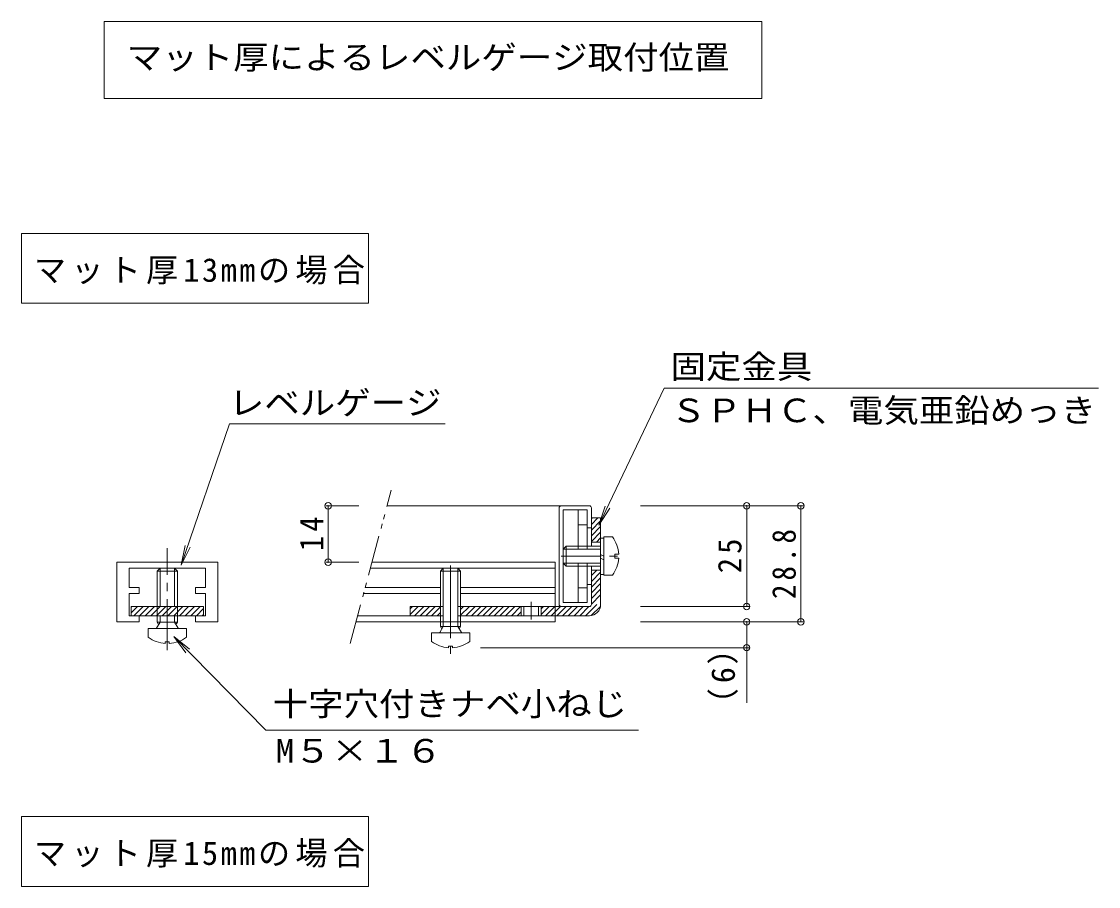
# Model space of a CAD drawing. Units: millimetres, scale not verified. Extents: x -378 to 376, y -271 to 254.
# Drawn here: x 108.5 to 375.9, y 39.4 to 254.1 of the extents above; entities that cross this region are included whole.
import ezdxf
from ezdxf.enums import TextEntityAlignment as Align

# ---------------------------------------------------------------- set-up
doc = ezdxf.new("R2010")
doc.units = ezdxf.units.MM
doc.header["$LTSCALE"] = 2
doc.header["$PDMODE"] = 32
doc.header["$PDSIZE"] = 1.6
for name, pattern in [('CHAIN1', [8, 5, -1, 1, -1]), ('CHAIN2', [12, 9, -1, 1, -1]), ('DASHED2', [3, 2, -1]), ('DOUBLE_CHAIN1', [8.8, 5, -1, 0.6, -0.6, 0.6, -1])]:
    doc.linetypes.add(name, pattern=pattern)
for name, color, linetype, lineweight in [('D-4', 7, 'Continuous', 9), ('D-5', 7, 'Continuous', 9), ('D-7', 7, 'Continuous', 9), ('D-E', 7, 'Continuous', 9)]:
    doc.layers.add(name, color=color, linetype=linetype, lineweight=lineweight)
doc.layers.add('F-5_F-5ﾚｲﾔ', color=2, linetype='Continuous')
doc.styles.add('ＭＳ ゴシック', font='')
doc.styles.get('ＭＳ ゴシック').set_extended_font_data('MS Gothic')

msp = doc.modelspace()

# ---------------------------------------------------------------- linework, layer by layer
at = {"layer": 'D-4'}
for p, q in [((184.045, 133.914), (192.295, 133.914)), ((184.645, 119.914), (184.645, 133.914)), ((289.147, 133.914), (262.194, 133.914)), ((302.61, 133.914), (262.194, 133.914)), ((288.547, 108.914), (288.547, 133.914)), ((302.01, 105.114), (302.01, 133.914)), ((132.215, 119.914), (132.215, 105.114)), ((142.215, 117.714), (142.915, 118.414)), ((147.215, 117.714), (142.215, 117.714)), ((142.215, 108.914), (142.215, 117.714)), ((142.915, 108.914), (142.915, 118.414)), ((147.215, 117.714), (146.515, 118.414)), ((146.515, 108.914), (146.515, 118.414)), ((147.215, 108.914), (147.215, 117.714)), ((154.215, 118.414), (154.215, 113.614)), ((184.045, 119.914), (192.295, 119.914)), ((137.715, 113.614), (135.215, 113.614)), ((137.715, 113.614), (137.715, 112.114)), ((154.215, 113.614), (151.715, 113.614)), ((151.715, 113.614), (151.715, 112.114)), ((135.215, 112.114), (135.215, 106.614)), ((137.715, 112.114), (135.215, 112.114)), ((154.215, 112.114), (151.715, 112.114)), ((154.215, 112.114), (154.215, 106.614)), ((289.147, 108.914), (262.194, 108.914)), ((137.715, 105.114), (132.215, 105.114)), ((137.715, 106.614), (135.215, 106.614)), ((137.715, 106.614), (137.715, 105.114)), ((142.915, 105.014), (142.037, 103.513)), ((142.215, 105.141), (142.215, 106.614)), ((147.215, 105.014), (142.215, 105.014)), ((142.563, 104.411), (142.215, 105.014)), ((142.915, 105.026), (142.915, 106.614)), ((146.515, 105.141), (146.515, 106.614)), ((146.515, 105.014), (147.392, 103.513)), ((146.867, 104.411), (147.215, 105.014)), ((147.215, 105.026), (147.215, 106.614)), ((151.715, 106.614), (151.715, 105.114)), ((154.215, 106.614), (151.715, 106.614)), ((157.215, 105.114), (151.715, 105.114)), ((289.147, 105.114), (262.194, 105.114)), ((302.61, 105.114), (262.194, 105.114)), ((288.547, 85.009), (288.547, 105.114)), ((139.965, 101.276), (139.965, 103.414)), ((149.465, 103.414), (139.965, 103.414)), ((149.465, 101.276), (149.465, 103.414)), ((144.219, 100.131), (145.21, 100.131)), ((144.219, 99.729), (144.219, 100.131)), ((145.21, 99.729), (145.21, 100.131)), ((289.147, 98.692), (222.462, 98.692))]:
    msp.add_line(p, q, dxfattribs=at)
at = {"layer": 'D-4', "color": 2, "linetype": 'CHAIN1'}
for p, q in [((144.715, 119.531), (144.715, 123.411)), ((144.715, 100.758), (144.715, 119.531)), ((144.715, 100.758), (144.715, 98.069))]:
    msp.add_line(p, q, dxfattribs=at)
at = {"layer": 'D-4', "color": 2}
for p, q in [((135.715, 106.614), (135.715, 108.914)), ((135.771, 108.914), (153.715, 108.914))]:
    msp.add_line(p, q, dxfattribs=at)
at = {"layer": 'D-4', "color": 2, "linetype": 'DASHED2'}
for p, q in [((135.715, 107.348), (137.28, 108.914)), ((136.394, 106.614), (138.694, 108.914)), ((137.809, 106.614), (140.109, 108.914)), ((139.223, 106.614), (141.523, 108.914)), ((140.637, 106.614), (142.937, 108.914)), ((142.051, 106.614), (144.351, 108.914)), ((143.465, 106.614), (145.765, 108.914)), ((144.88, 106.614), (147.18, 108.914)), ((146.294, 106.614), (148.594, 108.914)), ((147.708, 106.614), (150.008, 108.914)), ((149.122, 106.614), (151.422, 108.914)), ((150.537, 106.614), (152.837, 108.914)), ((151.951, 106.614), (153.715, 108.377))]:
    msp.add_line(p, q, dxfattribs=at)
at = {"layer": 'D-4', "linetype": 'DASHED2'}
for p, q in [((142.215, 108.914), (142.215, 106.633)), ((147.215, 108.914), (147.215, 106.576)), ((204.985, 106.929), (206.97, 108.914))]:
    msp.add_line(p, q, dxfattribs=at)
at = {"layer": 'D-4', "color": 4}
msp.add_line((154.917, 105.114), (154.715, 105.114), dxfattribs=at)
at = {"layer": 'D-4'}
for points in [[(132.215, 119.914), (157.215, 119.914), (157.215, 105.114)], [(154.215, 118.414), (135.215, 118.414), (135.215, 113.614)]]:
    msp.add_lwpolyline(points, dxfattribs=at)
at = {"layer": 'D-4', "color": 2}
msp.add_lwpolyline([(135.715, 106.614), (153.715, 106.614), (153.715, 108.914)], dxfattribs=at)
for centre, start, end in [((141.865, 103.614), 270, 329.67876), ((147.565, 103.614), 210.32124, 270)]:
    msp.add_arc(centre, 0.2, start, end, dxfattribs=at)
at = {"layer": 'D-4'}
for start, end in [(233.5764, 266.44801), (273.55199, 306.4236)]:
    msp.add_arc((144.715, 107.714), 8, start, end, dxfattribs=at)
for p in [(184.645, 133.914), (288.547, 133.914), (302.01, 133.914), (184.645, 119.914), (288.547, 108.914), (288.547, 105.114), (302.01, 105.114), (288.547, 98.692)]:
    msp.add_point(p, dxfattribs=at)
at = {"layer": 'D-5'}
for p, q in [((268.042, 163.104), (251.855, 129.094)), ((268.042, 163.104), (375.878, 163.104)), ((148.142, 119.191), (160.121, 154.234)), ((160.121, 154.234), (213.731, 154.234)), ((251.855, 129.094), (253.396, 133.851)), ((251.855, 129.094), (254.575, 133.29)), ((148.142, 119.191), (149.128, 124.093)), ((148.142, 119.191), (150.363, 123.67)), ((169.194, 78.254), (146.295, 101.427)), ((146.295, 101.427), (150.244, 98.36)), ((146.295, 101.427), (149.315, 97.442)), ((169.194, 78.254), (261.657, 78.254))]:
    msp.add_line(p, q, dxfattribs=at)
for points in [[(129.038, 254.118), (292.293, 254.118), (292.293, 234.982), (129.038, 234.982)], [(108.523, 201.516), (194.635, 201.516), (194.635, 184.174), (108.523, 184.174)], [(108.523, 56.761), (194.635, 56.761), (194.635, 39.418), (108.523, 39.418)]]:
    msp.add_lwpolyline(points, close=True, dxfattribs=at)
at = {"layer": 'D-7', "color": 4, "linetype": 'DOUBLE_CHAIN1'}
msp.add_line((190.121, 99.701), (200.317, 137.751), dxfattribs=at)
at = {"layer": 'D-7'}
for p, q in [((199.196, 133.914), (249.485, 133.914)), ((241.985, 109.414), (241.985, 133.414)), ((242.985, 132.914), (248.985, 132.914)), ((246.685, 132.914), (246.685, 123.172)), ((248.985, 132.914), (248.985, 123.172)), ((249.985, 133.414), (249.985, 123.922)), ((248.985, 129.187), (246.685, 129.187)), ((248.985, 128.414), (249.985, 128.414)), ((252.285, 130.914), (249.985, 130.914)), ((252.285, 109.414), (252.285, 130.914)), ((249.985, 124.914), (252.258, 124.914)), ((195.135, 118.414), (240.985, 118.414)), ((195.537, 119.914), (240.985, 119.914)), ((240.985, 109.038), (240.985, 119.914)), ((246.685, 119.672), (246.685, 109.914)), ((248.985, 119.672), (248.985, 109.914)), ((249.985, 117.914), (252.258, 117.914)), ((193.849, 113.614), (212.535, 113.614)), ((217.535, 113.614), (240.985, 113.614)), ((246.685, 113.52), (248.985, 113.52)), ((248.985, 114.414), (249.985, 114.414)), ((193.447, 112.114), (212.535, 112.114)), ((217.535, 112.114), (240.985, 112.114)), ((204.985, 108.914), (204.985, 106.614)), ((213.235, 108.914), (204.985, 108.914)), ((233.235, 108.914), (216.835, 108.914)), ((233.235, 108.914), (249.485, 108.914)), ((233.235, 106.614), (233.235, 108.914)), ((236.835, 106.614), (236.835, 108.914)), ((240.985, 105.114), (191.572, 105.114)), ((213.235, 106.614), (191.973, 106.614)), ((233.235, 106.614), (216.835, 106.614)), ((233.235, 106.614), (236.835, 106.614)), ((249.485, 106.614), (236.835, 106.614)), ((240.985, 105.114), (240.985, 106.614))]:
    msp.add_line(p, q, dxfattribs=at)
at = {"layer": 'D-7', "color": 2}
for p, q in [((252.285, 125.85), (253.082, 125.85)), ((255.219, 126.172), (253.082, 126.172)), ((253.082, 116.672), (253.082, 126.172)), ((242.985, 123.172), (243.735, 123.922)), ((242.985, 123.172), (252.285, 123.172)), ((243.735, 123.922), (252.285, 123.922)), ((243.735, 123.922), (243.735, 118.922)), ((252.285, 121.82), (253.055, 121.375)), ((252.285, 120.94), (253.082, 120.48)), ((255.782, 121.922), (255.782, 120.922)), ((256.766, 121.922), (255.782, 121.922)), ((256.766, 120.922), (255.782, 120.922)), ((212.535, 117.714), (213.235, 118.414)), ((212.535, 117.714), (217.535, 117.714)), ((212.535, 113.614), (212.535, 117.714)), ((213.235, 103.977), (213.235, 118.414)), ((217.535, 117.714), (216.835, 118.414)), ((216.835, 103.977), (216.835, 118.414)), ((217.535, 103.977), (217.535, 117.714)), ((242.985, 119.672), (252.285, 119.672)), ((242.985, 119.672), (243.735, 118.922)), ((243.735, 118.922), (252.285, 118.922)), ((252.285, 116.818), (253.082, 116.818)), ((255.219, 116.672), (253.082, 116.672)), ((210.285, 100.24), (210.285, 102.377)), ((219.785, 102.377), (210.285, 102.377)), ((213.235, 103.977), (212.358, 102.476)), ((217.535, 103.977), (212.535, 103.977)), ((212.883, 103.374), (212.536, 103.977)), ((216.835, 103.977), (217.713, 102.476)), ((217.188, 103.374), (217.535, 103.977)), ((219.785, 100.24), (219.785, 102.377)), ((214.54, 99.094), (215.531, 99.094)), ((214.54, 98.692), (214.54, 99.094)), ((215.531, 98.692), (215.531, 99.094))]:
    msp.add_line(p, q, dxfattribs=at)
at = {"layer": 'D-7', "linetype": 'CHAIN1'}
msp.add_line((242.458, 121.414), (258.398, 121.414), dxfattribs=at)
at = {"layer": 'D-7', "color": 3, "linetype": 'CHAIN2'}
for p, q in [((214.985, 119.074), (214.985, 97.124)), ((235.035, 105.65), (235.035, 110.05))]:
    msp.add_line(p, q, dxfattribs=at)
at = {"layer": 'D-7', "color": 3}
for p, q in [((232.535, 106.614), (232.535, 108.914)), ((237.535, 106.614), (237.535, 108.914))]:
    msp.add_line(p, q, dxfattribs=at)
at = {"layer": 'D-7', "color": 4, "linetype": 'DASHED2'}
msp.add_line((240.985, 106.692), (240.985, 108.985), dxfattribs=at)
at = {"layer": 'D-7', "color": 4}
msp.add_line((248.355, 108.914), (243.985, 108.914), dxfattribs=at)
at = {"layer": 'D-7'}
msp.add_lwpolyline([(242.985, 132.914), (242.985, 109.914), (248.985, 109.914)], dxfattribs=at)
at = {"layer": 'D-7', "color": 2}
msp.add_lwpolyline([(212.535, 103.977), (212.535, 112.114), (212.535, 113.614)], dxfattribs=at)
at = {"layer": 'D-7'}
for centre, radius, start, end in [((242.485, 133.414), 0.5, 90, 180), ((249.485, 133.414), 0.5, 0, 90), ((242.485, 109.414), 0.5, 180, 270), ((249.485, 109.414), 2.8, 270, 0), ((249.485, 109.414), 0.5, 270, 0)]:
    msp.add_arc(centre, radius, start, end, dxfattribs=at)
at = {"layer": 'D-7', "color": 2}
for centre, radius, start, end in [((248.782, 121.422), 8, 3.58315, 36.42371), ((248.782, 121.422), 8, 323.57629, 356.41685), ((212.185, 102.577), 0.2, 270, 329.67876), ((217.885, 102.577), 0.2, 210.32124, 270), ((215.035, 106.677), 8, 233.5764, 266.44801), ((215.035, 106.677), 8, 273.55199, 306.4236)]:
    msp.add_arc(centre, radius, start, end, dxfattribs=at)
at = {"layer": 'D-E', "linetype": 'DASHED2'}
for p, q in [((249.985, 129.301), (251.597, 130.914)), ((249.985, 130.715), (250.183, 130.914)), ((249.985, 127.887), (252.285, 130.187)), ((249.985, 126.473), (252.285, 128.773)), ((249.985, 125.059), (252.285, 127.359)), ((251.254, 124.914), (252.285, 125.944)), ((249.985, 116.573), (251.325, 117.914)), ((249.985, 115.159), (252.285, 117.459)), ((249.985, 113.745), (252.285, 116.045)), ((249.985, 112.331), (252.285, 114.631)), ((249.985, 110.916), (252.285, 113.216)), ((248.51, 106.614), (252.285, 110.388)), ((249.985, 109.502), (252.285, 111.802)), ((135.715, 108.762), (135.866, 108.914)), ((153.365, 106.614), (153.715, 106.963)), ((204.985, 108.343), (205.555, 108.914)), ((204.985, 106.929), (206.97, 108.914)), ((206.084, 106.614), (208.384, 108.914)), ((207.498, 106.614), (209.798, 108.914)), ((208.912, 106.614), (211.212, 108.914)), ((210.326, 106.614), (212.535, 108.823)), ((211.741, 106.614), (212.535, 107.408)), ((217.535, 106.751), (219.698, 108.914)), ((217.535, 108.166), (218.283, 108.914)), ((218.812, 106.614), (221.112, 108.914)), ((220.226, 106.614), (222.526, 108.914)), ((221.64, 106.614), (223.94, 108.914)), ((223.054, 106.614), (225.354, 108.914)), ((224.469, 106.614), (226.769, 108.914)), ((225.883, 106.614), (228.183, 108.914)), ((227.297, 106.614), (229.597, 108.914)), ((228.711, 106.614), (231.011, 108.914)), ((230.125, 106.614), (232.425, 108.914)), ((231.54, 106.614), (232.535, 107.609)), ((237.535, 106.953), (239.497, 108.914)), ((237.535, 108.367), (238.082, 108.914)), ((238.611, 106.614), (240.911, 108.914)), ((240.025, 106.614), (242.325, 108.914)), ((241.439, 106.614), (243.739, 108.914)), ((242.853, 106.614), (245.153, 108.914)), ((244.268, 106.614), (246.568, 108.914)), ((245.682, 106.614), (247.982, 108.914)), ((247.096, 106.614), (249.396, 108.914)), ((249.966, 106.655), (252.243, 108.932))]:
    msp.add_line(p, q, dxfattribs=at)
at = {"layer": 'D-E'}
msp.add_line((249.985, 109.414), (249.985, 118.922), dxfattribs=at)

# ---------------------------------------------------------------- texts
at = {"layer": 'D-4', "color": 2, "char_height": 5.865, "attachment_point": 7, "rotation": 90, "style": 'ＭＳ ゴシック'}
for s, insert in [('\\T1.27;\\W0.95;14', (183.445, 122.664)), ('\\T1.28;\\W0.9;28.8', (300.81, 110.764)), ('\\T1.27;\\W0.95;25', (287.347, 117.164)), ('\\T1.15;（6）', (286.377, 80.681))]:
    msp.add_mtext(s, dxfattribs=dict(at, insert=insert))
at = {"layer": 'D-5', "color": 2, "style": 'ＭＳ ゴシック', "width": 1.1}
msp.add_text('マット厚によるレベルゲージ取付位置', height=5.865, dxfattribs=at).set_placement((134.665, 240.55), align=Align.BOTTOM_LEFT)
at = {"layer": 'D-5', "color": 2, "char_height": 5.865, "attachment_point": 7, "style": 'ＭＳ ゴシック'}
for s, insert in [('\\T1.16;マット厚13mmの場合', (111.579, 188.845)), ('\\T1.16;マット厚15mmの場合', (111.579, 44.089))]:
    msp.add_mtext(s, dxfattribs=dict(at, insert=insert))
at = {"layer": 'F-5_F-5ﾚｲﾔ', "style": 'ＭＳ ゴシック'}
for s, width, p in [('固定金具', 1.1, (269.632, 163.756)), ('レベルゲージ', 1.1, (159.99, 154.79)), ('ＳＰＨＣ、電気亜鉛めっき', 1.1, (269.681, 152.902)), ('十字穴付きナベ小ねじ', 1.1, (170.865, 80.043)), ('M５×１６', 1.15, (171.623, 68.41))]:
    msp.add_text(s, height=5.865, dxfattribs=dict(at, width=width)).set_placement(p, align=Align.BOTTOM_LEFT)

doc.saveas('drawing.dxf')
